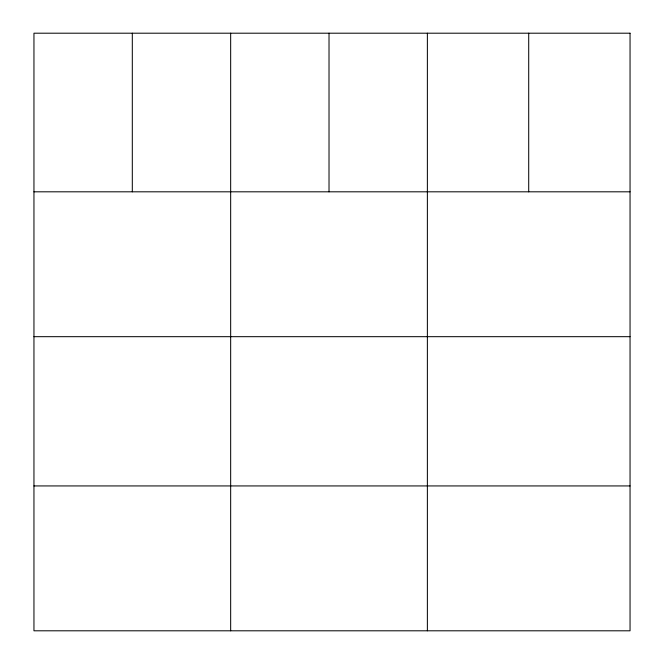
<?xml version="1.0" encoding="UTF-8"?>
<svg xmlns="http://www.w3.org/2000/svg" width="664" height="664" viewBox="0 0 664 664"><rect width="100%" height="100%" fill="white"/><g stroke="black" fill="none" stroke-linecap="round" stroke-linejoin="round"><path stroke-width="1" d="M33.955 191.813L630.045 191.813M33.955 336.681L630.045 336.681M33.955 485.932L630.045 485.932M528.71 33.2L528.71 191.813M427.375 33.2L427.375 630.8M329.02 33.2L329.02 191.813M230.665 33.2L230.665 630.8M132.31 33.2L132.31 191.813M630.045 33.2L33.955 33.2L33.955 630.8L630.045 630.8L630.045 33.2"/></g></svg>
